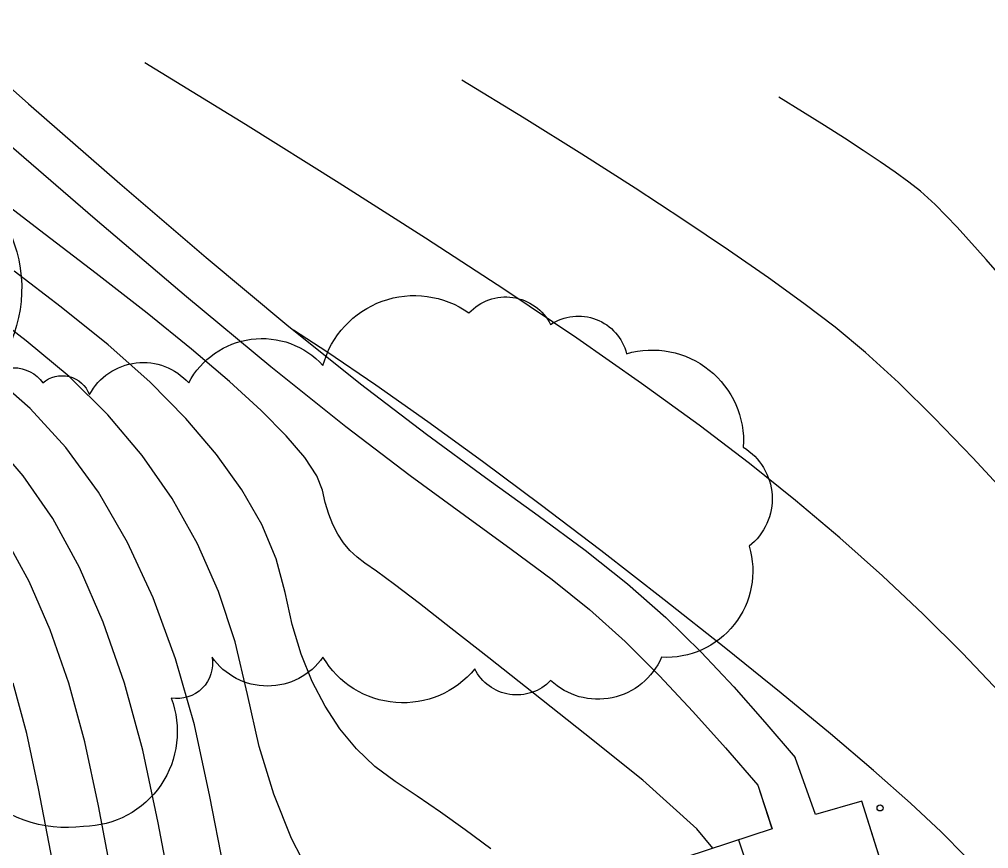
# Model space of a CAD drawing. Extents: x 351134 to 737836, y 2693212 to 3319468.
# Drawn here: x 624113 to 655725, y 2857102 to 2884143 of the extents above; entities that cross this region are included whole.
import ezdxf

# ---------------------------------------------------------------- set-up
doc = ezdxf.new("R2010")
doc.units = 0
doc.linetypes.add('0', pattern=[1, 1])
for name, color, linetype in [('00景观层', 10, 'CONTINUOUS'), ('DGX', 8, 'CONTINUOUS'), ('交通3', 1, '0'), ('原有道路', 7, 'CONTINUOUS'), ('地貌3', 4, '0'), ('房屋2', 8, '0'), ('绿化', 3, 'CONTINUOUS')]:
    doc.layers.add(name, color=color, linetype=linetype)

msp = doc.modelspace()

# ---------------------------------------------------------------- linework, layer by layer
at = {"layer": '00景观层', "color": 1, "linetype": '0'}
for points, elevation in [([(652907.9765668954, 2854463.641622401), (651594.2746889316, 2858645.742620322), (650075.5493362881, 2858218.484083978)], -8751.51477050781), ([(653272.3009792485, 2853303.833972301), (651594.2746889316, 2858645.742619845), (650075.5493362881, 2858218.484083978)], -8751.514770507809)]:
    msp.add_lwpolyline(points, dxfattribs=dict(at, elevation=elevation))
at = {"layer": '00景观层', "linetype": 'Continuous', "flags": 128}
for points, elevation in [([(648661.5405512378, 2857747.934273222), (643037.9255878925, 2855904.080724716)], -8692.951538085934), ([(648661.5405441797, 2857747.934276406), (643037.9255808396, 2855904.080727883)], -8692.951538085934), ([(647562.6627295017, 2857387.637598038), (648950.3758263588, 2853198.137178898)], -8212.116577148434), ([(647562.6627224446, 2857387.637601217), (648950.3758193138, 2853198.137182081)], -8212.116577148434)]:
    msp.add_lwpolyline(points, dxfattribs=dict(at, elevation=elevation))
at = {"layer": '00景观层', "color": 2, "linetype": '0'}
for points, elevation in [([(648661.5405441797, 2857747.934276406), (643037.9255808396, 2855904.080727883)], -8692.951538085936), ([(648661.5405442077, 2857747.934276318), (643037.925581078, 2855904.08072836)], -8692.951538085934), ([(647562.6627224446, 2857387.637601217), (648950.3758191946, 2853198.137182081)], -8212.116577148436), ([(647562.6627225638, 2857387.637601217), (648950.3758193138, 2853198.137182081)], -8212.116577148434)]:
    msp.add_lwpolyline(points, dxfattribs=dict(at, elevation=elevation))
at = {"layer": 'DGX', "color": 8, "linetype": 'Continuous'}
for points in [[(658792.9586810785, 2859059.899538262), (658368.9244669676, 2859579.277345181), (657258.6675254107, 2860894.028712273), (656092.7409379482, 2862193.19383049), (654871.1447048187, 2863476.772699833), (653593.8788256645, 2864744.765320778), (652260.9433009624, 2865997.171692848), (650872.3381301165, 2867233.99181509), (649428.0633137226, 2868455.225689411), (647928.118851304, 2869660.873314857), (646283.116817236, 2870913.108190536), (644403.6692855358, 2872274.103815079), (642289.7762560844, 2873743.860189915), (639941.4377291203, 2875322.377313614), (637358.6537042856, 2877009.65518713), (634541.4241819382, 2878805.693809509), (631489.7491618395, 2880710.493181705), (628203.6286441088, 2882724.053303242)], [(662172.3720633395, 2861753.894274827), (661165.044516921, 2862987.718231678), (659541.3330763578, 2864945.831947327), (658008.4003022909, 2866741.431544781), (656566.2461946011, 2868374.51702404), (655214.8707531691, 2869845.088385582), (653954.2739782333, 2871153.145629406), (652784.4558696747, 2872298.688755989), (651705.4164276123, 2873281.717763901), (650717.155651927, 2874102.232654095), (649701.9400014877, 2874875.051421165), (648542.0359352827, 2875714.992059708), (647237.4434530735, 2876622.054569721), (645788.1625550985, 2877596.238950729), (644194.1932412386, 2878637.545203209), (642455.5355113745, 2879745.97332716), (640572.1893657446, 2880921.523322582), (638544.154804349, 2882164.195189476)], [(665806.8393440593, 2864137.718703347), (663961.1645669937, 2866396.159118652), (661823.9986274242, 2868997.635181904), (659924.0596665144, 2871289.669259071), (658261.3476843834, 2873272.261348724), (656835.8626806736, 2874945.411451817), (655647.6046557426, 2876309.119567394), (654696.5736093521, 2877363.385696411), (653982.7695417404, 2878108.209838867), (653506.1924525499, 2878543.591993332), (653120.7631857395, 2878836.994651794), (652680.4025849104, 2879155.88030386), (652185.1106500626, 2879500.248949051), (651634.8873809576, 2879870.100587368), (651029.7327779531, 2880265.435219288), (650369.6468408108, 2880686.25284481), (649654.6295697689, 2881132.553463459), (648884.6809645891, 2881604.337075233)], [(635723.1243003607, 2853498.981527805), (635311.7806924582, 2853890.296512127), (634436.7363557816, 2854944.746148109), (633661.1136120558, 2856126.626954079), (632984.9124610424, 2857435.938929558), (632408.1329028606, 2858872.6820755), (631930.7749375105, 2860436.856391907), (631552.8385651112, 2862128.461877823), (631152.8023519516, 2863844.571421623), (630609.1448646784, 2865482.257909298), (629921.8661034107, 2867041.521341324), (629090.9660679102, 2868522.361717701), (628116.444758296, 2869924.779038906), (626998.3021745682, 2871248.773304462), (625736.5383166075, 2872494.34451437), (624331.1531846523, 2873661.492668629), (622928.9917283058, 2874738.088698864)], [(635723.1243003607, 2853498.981527805), (635311.7806924582, 2853890.296512127), (634436.7363557816, 2854944.746148109), (633661.1136120558, 2856126.626954079), (632984.9124610424, 2857435.938929558), (632408.1329028606, 2858872.6820755), (631930.7749375105, 2860436.856391907), (631552.8385651112, 2862128.461877823), (631152.8023519516, 2863844.571421623), (630609.1448646784, 2865482.257909298), (629921.8661034107, 2867041.521341324), (629090.9660679102, 2868522.361717701), (628116.444758296, 2869924.779038906), (626998.3021745682, 2871248.773304462), (625736.5383166075, 2872494.34451437), (624331.1531846523, 2873661.492668629), (622928.9917283058, 2874738.088698864)], [(635723.1243003607, 2853498.981527805), (635311.7806924582, 2853890.296512127), (634436.7363557816, 2854944.746148109), (633661.1136120558, 2856126.626954079), (632984.9124610424, 2857435.938929558), (632408.1329028606, 2858872.6820755), (631930.7749375105, 2860436.856391907), (631552.8385651112, 2862128.461877823), (631152.8023519516, 2863844.571421623), (630609.1448646784, 2865482.257909298), (629921.8661034107, 2867041.521341324), (629090.9660679102, 2868522.361717701), (628116.444758296, 2869924.779038906), (626998.3021745682, 2871248.773304462), (625736.5383166075, 2872494.34451437), (624331.1531846523, 2873661.492668629), (622928.9917283058, 2874738.088698864)], [(635723.1243003607, 2853498.981527805), (635311.7806924582, 2853890.296512127), (634436.7363557816, 2854944.746148109), (633661.1136120558, 2856126.626954079), (632984.9124610424, 2857435.938929558), (632408.1329028606, 2858872.6820755), (631930.7749375105, 2860436.856391907), (631552.8385651112, 2862128.461877823), (631152.8023519516, 2863844.571421623), (630609.1448646784, 2865482.257909298), (629921.8661034107, 2867041.521341324), (629090.9660679102, 2868522.361717701), (628116.444758296, 2869924.779038906), (626998.3021745682, 2871248.773304462), (625736.5383166075, 2872494.34451437), (624331.1531846523, 2873661.492668629), (622928.9917283058, 2874738.088698864)], [(635723.1243003607, 2853498.981527805), (635311.7806924582, 2853890.296512127), (634436.7363557816, 2854944.746148109), (633661.1136120558, 2856126.626954079), (632984.9124610424, 2857435.938929558), (632408.1329028606, 2858872.6820755), (631930.7749375105, 2860436.856391907), (631552.8385651112, 2862128.461877823), (631152.8023519516, 2863844.571421623), (630609.1448646784, 2865482.257909298), (629921.8661034107, 2867041.521341324), (629090.9660679102, 2868522.361717701), (628116.444758296, 2869924.779038906), (626998.3021745682, 2871248.773304462), (625736.5383166075, 2872494.34451437), (624331.1531846523, 2873661.492668629), (622928.9917283058, 2874738.088698864)], [(635723.1243003607, 2853498.981527805), (635311.7806924582, 2853890.296512127), (634436.7363557816, 2854944.746148109), (633661.1136120558, 2856126.626954079), (632984.9124610424, 2857435.938929558), (632408.1329028606, 2858872.6820755), (631930.7749375105, 2860436.856391907), (631552.8385651112, 2862128.461877823), (631152.8023519516, 2863844.571421623), (630609.1448646784, 2865482.257909298), (629921.8661034107, 2867041.521341324), (629090.9660679102, 2868522.361717701), (628116.444758296, 2869924.779038906), (626998.3021745682, 2871248.773304462), (625736.5383166075, 2872494.34451437), (624331.1531846523, 2873661.492668629), (622928.9917283058, 2874738.088698864)], [(635723.1243003607, 2853498.981527805), (635311.7806924582, 2853890.296512127), (634436.7363557816, 2854944.746148109), (633661.1136120558, 2856126.626954079), (632984.9124610424, 2857435.938929558), (632408.1329028606, 2858872.6820755), (631930.7749375105, 2860436.856391907), (631552.8385651112, 2862128.461877823), (631152.8023519516, 2863844.571421623), (630609.1448646784, 2865482.257909298), (629921.8661034107, 2867041.521341324), (629090.9660679102, 2868522.361717701), (628116.444758296, 2869924.779038906), (626998.3021745682, 2871248.773304462), (625736.5383166075, 2872494.34451437), (624331.1531846523, 2873661.492668629), (622928.9917283058, 2874738.088698864)], [(635723.1243003607, 2853498.981527805), (635311.7806924582, 2853890.296512127), (634436.7363557816, 2854944.746148109), (633661.1136120558, 2856126.626954079), (632984.9124610424, 2857435.938929558), (632408.1329028606, 2858872.6820755), (631930.7749375105, 2860436.856391907), (631552.8385651112, 2862128.461877823), (631152.8023519516, 2863844.571421623), (630609.1448646784, 2865482.257909298), (629921.8661034107, 2867041.521341324), (629090.9660679102, 2868522.361717701), (628116.444758296, 2869924.779038906), (626998.3021745682, 2871248.773304462), (625736.5383166075, 2872494.34451437), (624331.1531846523, 2873661.492668629), (622928.9917283058, 2874738.088698864)], [(635723.1243003607, 2853498.981527805), (635311.7806924582, 2853890.296512127), (634436.7363557816, 2854944.746148109), (633661.1136120558, 2856126.626954079), (632984.9124610424, 2857435.938929558), (632408.1329028606, 2858872.6820755), (631930.7749375105, 2860436.856391907), (631552.8385651112, 2862128.461877823), (631152.8023519516, 2863844.571421623), (630609.1448646784, 2865482.257909298), (629921.8661034107, 2867041.521341324), (629090.9660679102, 2868522.361717701), (628116.444758296, 2869924.779038906), (626998.3021745682, 2871248.773304462), (625736.5383166075, 2872494.34451437), (624331.1531846523, 2873661.492668629), (622928.9917283058, 2874738.088698864)], [(635723.1243003607, 2853498.981527805), (635311.7806924582, 2853890.296512127), (634436.7363557816, 2854944.746148109), (633661.1136120558, 2856126.626954079), (632984.9124610424, 2857435.938929558), (632408.1329028606, 2858872.6820755), (631930.7749375105, 2860436.856391907), (631552.8385651112, 2862128.461877823), (631152.8023519516, 2863844.571421623), (630609.1448646784, 2865482.257909298), (629921.8661034107, 2867041.521341324), (629090.9660679102, 2868522.361717701), (628116.444758296, 2869924.779038906), (626998.3021745682, 2871248.773304462), (625736.5383166075, 2872494.34451437), (624331.1531846523, 2873661.492668629), (622928.9917283058, 2874738.088698864)], [(635723.1243003607, 2853498.981527805), (635311.7806924582, 2853890.296512127), (634436.7363557816, 2854944.746148109), (633661.1136120558, 2856126.626954079), (632984.9124610424, 2857435.938929558), (632408.1329028606, 2858872.6820755), (631930.7749375105, 2860436.856391907), (631552.8385651112, 2862128.461877823), (631152.8023519516, 2863844.571421623), (630609.1448646784, 2865482.257909298), (629921.8661034107, 2867041.521341324), (629090.9660679102, 2868522.361717701), (628116.444758296, 2869924.779038906), (626998.3021745682, 2871248.773304462), (625736.5383166075, 2872494.34451437), (624331.1531846523, 2873661.492668629), (622928.9917283058, 2874738.088698864)], [(635723.1243003607, 2853498.981527805), (635311.7806924582, 2853890.296512127), (634436.7363557816, 2854944.746148109), (633661.1136120558, 2856126.626954079), (632984.9124610424, 2857435.938929558), (632408.1329028606, 2858872.6820755), (631930.7749375105, 2860436.856391907), (631552.8385651112, 2862128.461877823), (631152.8023519516, 2863844.571421623), (630609.1448646784, 2865482.257909298), (629921.8661034107, 2867041.521341324), (629090.9660679102, 2868522.361717701), (628116.444758296, 2869924.779038906), (626998.3021745682, 2871248.773304462), (625736.5383166075, 2872494.34451437), (624331.1531846523, 2873661.492668629), (622928.9917283058, 2874738.088698864)], [(635723.1243003607, 2853498.981527805), (635311.7806924582, 2853890.296512127), (634436.7363557816, 2854944.746148109), (633661.1136120558, 2856126.626954079), (632984.9124610424, 2857435.938929558), (632408.1329028606, 2858872.6820755), (631930.7749375105, 2860436.856391907), (631552.8385651112, 2862128.461877823), (631152.8023519516, 2863844.571421623), (630609.1448646784, 2865482.257909298), (629921.8661034107, 2867041.521341324), (629090.9660679102, 2868522.361717701), (628116.444758296, 2869924.779038906), (626998.3021745682, 2871248.773304462), (625736.5383166075, 2872494.34451437), (624331.1531846523, 2873661.492668629), (622928.9917283058, 2874738.088698864)], [(635723.1243003607, 2853498.981527805), (635311.7806924582, 2853890.296512127), (634436.7363557816, 2854944.746148109), (633661.1136120558, 2856126.626954079), (632984.9124610424, 2857435.938929558), (632408.1329028606, 2858872.6820755), (631930.7749375105, 2860436.856391907), (631552.8385651112, 2862128.461877823), (631152.8023519516, 2863844.571421623), (630609.1448646784, 2865482.257909298), (629921.8661034107, 2867041.521341324), (629090.9660679102, 2868522.361717701), (628116.444758296, 2869924.779038906), (626998.3021745682, 2871248.773304462), (625736.5383166075, 2872494.34451437), (624331.1531846523, 2873661.492668629), (622928.9917283058, 2874738.088698864)], [(635723.1243003607, 2853498.981527805), (635311.7806924582, 2853890.296512127), (634436.7363557816, 2854944.746148109), (633661.1136120558, 2856126.626954079), (632984.9124610424, 2857435.938929558), (632408.1329028606, 2858872.6820755), (631930.7749375105, 2860436.856391907), (631552.8385651112, 2862128.461877823), (631152.8023519516, 2863844.571421623), (630609.1448646784, 2865482.257909298), (629921.8661034107, 2867041.521341324), (629090.9660679102, 2868522.361717701), (628116.444758296, 2869924.779038906), (626998.3021745682, 2871248.773304462), (625736.5383166075, 2872494.34451437), (624331.1531846523, 2873661.492668629), (622928.9917283058, 2874738.088698864)], [(635723.1243003607, 2853498.981527805), (635311.7806924582, 2853890.296512127), (634436.7363557816, 2854944.746148109), (633661.1136120558, 2856126.626954079), (632984.9124610424, 2857435.938929558), (632408.1329028606, 2858872.6820755), (631930.7749375105, 2860436.856391907), (631552.8385651112, 2862128.461877823), (631152.8023519516, 2863844.571421623), (630609.1448646784, 2865482.257909298), (629921.8661034107, 2867041.521341324), (629090.9660679102, 2868522.361717701), (628116.444758296, 2869924.779038906), (626998.3021745682, 2871248.773304462), (625736.5383166075, 2872494.34451437), (624331.1531846523, 2873661.492668629), (622928.9917283058, 2874738.088698864)], [(635723.1243003607, 2853498.981527805), (635311.7806924582, 2853890.296512127), (634436.7363557816, 2854944.746148109), (633661.1136120558, 2856126.626954079), (632984.9124610424, 2857435.938929558), (632408.1329028606, 2858872.6820755), (631930.7749375105, 2860436.856391907), (631552.8385651112, 2862128.461877823), (631152.8023519516, 2863844.571421623), (630609.1448646784, 2865482.257909298), (629921.8661034107, 2867041.521341324), (629090.9660679102, 2868522.361717701), (628116.444758296, 2869924.779038906), (626998.3021745682, 2871248.773304462), (625736.5383166075, 2872494.34451437), (624331.1531846523, 2873661.492668629), (622928.9917283058, 2874738.088698864)], [(635723.1243003607, 2853498.981527805), (635311.7806924582, 2853890.296512127), (634436.7363557816, 2854944.746148109), (633661.1136120558, 2856126.626954079), (632984.9124610424, 2857435.938929558), (632408.1329028606, 2858872.6820755), (631930.7749375105, 2860436.856391907), (631552.8385651112, 2862128.461877823), (631152.8023519516, 2863844.571421623), (630609.1448646784, 2865482.257909298), (629921.8661034107, 2867041.521341324), (629090.9660679102, 2868522.361717701), (628116.444758296, 2869924.779038906), (626998.3021745682, 2871248.773304462), (625736.5383166075, 2872494.34451437), (624331.1531846523, 2873661.492668629), (622928.9917283058, 2874738.088698864)], [(635723.1243003607, 2853498.981527805), (635311.7806924582, 2853890.296512127), (634436.7363557816, 2854944.746148109), (633661.1136120558, 2856126.626954079), (632984.9124610424, 2857435.938929558), (632408.1329028606, 2858872.6820755), (631930.7749375105, 2860436.856391907), (631552.8385651112, 2862128.461877823), (631152.8023519516, 2863844.571421623), (630609.1448646784, 2865482.257909298), (629921.8661034107, 2867041.521341324), (629090.9660679102, 2868522.361717701), (628116.444758296, 2869924.779038906), (626998.3021745682, 2871248.773304462), (625736.5383166075, 2872494.34451437), (624331.1531846523, 2873661.492668629), (622928.9917283058, 2874738.088698864)], [(635694.011477828, 2853526.676825523), (635311.7806924582, 2853890.296512127), (634436.7363557816, 2854944.746148109), (633661.1136120558, 2856126.626954079), (632984.9124610424, 2857435.938929558), (632408.1329028606, 2858872.6820755), (631930.7749375105, 2860436.856391907), (631552.8385651112, 2862128.461877823), (631152.8023519516, 2863844.571421623), (630609.1448646784, 2865482.257909298), (629921.8661034107, 2867041.521341324), (629090.9660679102, 2868522.361717701), (628116.444758296, 2869924.779038906), (626998.3021745682, 2871248.773304462), (625736.5383166075, 2872494.34451437), (624331.1531846523, 2873661.492668629), (622928.9917283058, 2874738.088698864)], [(631773.1590578556, 2852201.788677216), (631617.8950402737, 2852770.225336075), (631204.0883945227, 2854503.660728931), (630774.4988508224, 2856513.327889919), (630329.126409173, 2858799.226818085), (629820.958330512, 2861135.294741631), (629202.9818760157, 2863295.468885422), (628475.1970455647, 2865279.749250412), (627637.6038392782, 2867088.135836601), (626690.2022571564, 2868720.628643513), (625632.9922991991, 2870177.227671623), (624465.9739652872, 2871457.932920933), (623189.1472556591, 2872562.744391441)], [(629843.9641773701, 2851568.229227066), (629798.2902042866, 2851807.107896805), (629465.3986728191, 2853563.740496159), (629080.5191373825, 2855607.85693264), (628643.6515978575, 2857939.457205772), (628135.5772758722, 2860316.702544212), (627537.0773935318, 2862497.754175663), (626848.1519503593, 2864482.612100124), (626068.8009468317, 2866271.27631712), (625199.0243825912, 2867863.746827126), (624238.8222578764, 2869260.023629665), (623188.1945724487, 2870460.106724739)], [(628138.8025619984, 2851008.243677616), (628031.9711060524, 2851531.923223495), (627750.6413426399, 2852951.228279114), (627433.6619300842, 2854585.533445358), (627081.0328685045, 2856434.838722229), (626692.7541577816, 2858499.144110203), (626246.9820213318, 2860584.881742954), (625721.8726824522, 2862498.483757019), (625117.4261410236, 2864239.95015192), (624433.6423971653, 2865809.280926704), (623670.5214509964, 2867206.476083279)], [(626479.392297864, 2850463.283153534), (626247.1931860447, 2851498.94234848), (625984.7484806776, 2852725.887313366), (625702.9924811125, 2854095.348662853), (625401.9251874685, 2855607.326395988), (625081.5465996265, 2857261.820512772), (624741.8567177057, 2859058.831014156), (624358.3867666721, 2860853.060941696), (623906.6679712534, 2862499.213337898)]]:
    msp.add_lwpolyline(points, dxfattribs=at)
for points, elevation in [([(646724.9039832354, 2857112.955842018), (646203.7538573742, 2857751.986605167), (644443.9601960182, 2859339.162055492), (642554.3694535494, 2860844.106711864), (640881.0543556213, 2862171.753087044), (639424.0149021149, 2863322.101181984), (638183.2510929108, 2864295.150995731), (637158.7629282475, 2865090.902528763), (636350.5504080057, 2865709.355781078), (635758.6135321856, 2866150.510752201), (635382.952300787, 2866414.367442608), (635127.2647954226, 2866604.745369911), (634895.2490979433, 2866825.4640522), (634686.9052083492, 2867076.523489475), (634502.2331264019, 2867357.923681259), (634341.2328523397, 2867669.664628029), (634203.9043861628, 2868011.746329308), (634090.2477277517, 2868384.168785572), (634000.2628771067, 2868786.931996822), (633816.4903950691, 2869263.124780655), (633421.4708424807, 2869855.835956097), (632815.2042191029, 2870565.065522671), (631997.6905251741, 2871390.813480377), (630968.9297606945, 2872333.079829216), (629728.9219253063, 2873391.864569664), (628277.6670193672, 2874567.167701244), (626615.1650429964, 2875858.989223957), (624950.9664125443, 2877131.98071146), (623494.6215450764, 2878250.793737888)], 367000), ([(646724.9039832354, 2857112.955842018), (646203.7538573742, 2857751.986605167), (644443.9601960182, 2859339.162055492), (642554.3694535494, 2860844.106711864), (640881.0543556213, 2862171.753087044), (639424.0149021149, 2863322.101181984), (638183.2510929108, 2864295.150995731), (637158.7629282475, 2865090.902528763), (636350.5504080057, 2865709.355781078), (635758.6135321856, 2866150.510752201), (635382.952300787, 2866414.367442608), (635127.2647954226, 2866604.745369911), (634895.2490979433, 2866825.4640522), (634686.9052083492, 2867076.523489475), (634502.2331264019, 2867357.923681259), (634341.2328523397, 2867669.664628029), (634203.9043861628, 2868011.746329308), (634090.2477277517, 2868384.168785572), (634000.2628771067, 2868786.931996822), (633816.4903950691, 2869263.124780655), (633421.4708424807, 2869855.835956097), (632815.2042191029, 2870565.065522671), (631997.6905251741, 2871390.813480377), (630968.9297606945, 2872333.079829216), (629728.9219253063, 2873391.864569664), (628277.6670193672, 2874567.167701244), (626615.1650429964, 2875858.989223957), (624950.9664125443, 2877131.98071146), (623494.6215450764, 2878250.793737888)], 367000), ([(646724.9039832354, 2857112.955842018), (646203.7538573742, 2857751.986605167), (644443.9601960182, 2859339.162055492), (642554.3694535494, 2860844.106711864), (640881.0543556213, 2862171.753087044), (639424.0149021149, 2863322.101181984), (638183.2510929108, 2864295.150995731), (637158.7629282475, 2865090.902528763), (636350.5504080057, 2865709.355781078), (635758.6135321856, 2866150.510752201), (635382.952300787, 2866414.367442608), (635127.2647954226, 2866604.745369911), (634895.2490979433, 2866825.4640522), (634686.9052083492, 2867076.523489475), (634502.2331264019, 2867357.923681259), (634341.2328523397, 2867669.664628029), (634203.9043861628, 2868011.746329308), (634090.2477277517, 2868384.168785572), (634000.2628771067, 2868786.931996822), (633816.4903950691, 2869263.124780655), (633421.4708424807, 2869855.835956097), (632815.2042191029, 2870565.065522671), (631997.6905251741, 2871390.813480377), (630968.9297606945, 2872333.079829216), (629728.9219253063, 2873391.864569664), (628277.6670193672, 2874567.167701244), (626615.1650429964, 2875858.989223957), (624950.9664125443, 2877131.98071146), (623494.6215450764, 2878250.793737888)], 367000), ([(646724.9039832354, 2857112.955842018), (646203.7538573742, 2857751.986605167), (644443.9601960182, 2859339.162055492), (642554.3694535494, 2860844.106711864), (640881.0543556213, 2862171.753087044), (639424.0149021149, 2863322.101181984), (638183.2510929108, 2864295.150995731), (637158.7629282475, 2865090.902528763), (636350.5504080057, 2865709.355781078), (635758.6135321856, 2866150.510752201), (635382.952300787, 2866414.367442608), (635127.2647954226, 2866604.745369911), (634895.2490979433, 2866825.4640522), (634686.9052083492, 2867076.523489475), (634502.2331264019, 2867357.923681259), (634341.2328523397, 2867669.664628029), (634203.9043861628, 2868011.746329308), (634090.2477277517, 2868384.168785572), (634000.2628771067, 2868786.931996822), (633816.4903950691, 2869263.124780655), (633421.4708424807, 2869855.835956097), (632815.2042191029, 2870565.065522671), (631997.6905251741, 2871390.813480377), (630968.9297606945, 2872333.079829216), (629728.9219253063, 2873391.864569664), (628277.6670193672, 2874567.167701244), (626615.1650429964, 2875858.989223957), (624950.9664125443, 2877131.98071146), (623494.6215450764, 2878250.793737888)], 367000), ([(646724.9039832354, 2857112.955842018), (646203.7538573742, 2857751.986605167), (644443.9601960182, 2859339.162055492), (642554.3694535494, 2860844.106711864), (640881.0543556213, 2862171.753087044), (639424.0149021149, 2863322.101181984), (638183.2510929108, 2864295.150995731), (637158.7629282475, 2865090.902528763), (636350.5504080057, 2865709.355781078), (635758.6135321856, 2866150.510752201), (635382.952300787, 2866414.367442608), (635127.2647954226, 2866604.745369911), (634895.2490979433, 2866825.4640522), (634686.9052083492, 2867076.523489475), (634502.2331264019, 2867357.923681259), (634341.2328523397, 2867669.664628029), (634203.9043861628, 2868011.746329308), (634090.2477277517, 2868384.168785572), (634000.2628771067, 2868786.931996822), (633816.4903950691, 2869263.124780655), (633421.4708424807, 2869855.835956097), (632815.2042191029, 2870565.065522671), (631997.6905251741, 2871390.813480377), (630968.9297606945, 2872333.079829216), (629728.9219253063, 2873391.864569664), (628277.6670193672, 2874567.167701244), (626615.1650429964, 2875858.989223957), (624950.9664125443, 2877131.98071146), (623494.6215450764, 2878250.793737888)], 367000), ([(646724.9039832354, 2857112.955842018), (646203.7538573742, 2857751.986605167), (644443.9601960182, 2859339.162055492), (642554.3694535494, 2860844.106711864), (640881.0543556213, 2862171.753087044), (639424.0149021149, 2863322.101181984), (638183.2510929108, 2864295.150995731), (637158.7629282475, 2865090.902528763), (636350.5504080057, 2865709.355781078), (635758.6135321856, 2866150.510752201), (635382.952300787, 2866414.367442608), (635127.2647954226, 2866604.745369911), (634895.2490979433, 2866825.4640522), (634686.9052083492, 2867076.523489475), (634502.2331264019, 2867357.923681259), (634341.2328523397, 2867669.664628029), (634203.9043861628, 2868011.746329308), (634090.2477277517, 2868384.168785572), (634000.2628771067, 2868786.931996822), (633816.4903950691, 2869263.124780655), (633421.4708424807, 2869855.835956097), (632815.2042191029, 2870565.065522671), (631997.6905251741, 2871390.813480377), (630968.9297606945, 2872333.079829216), (629728.9219253063, 2873391.864569664), (628277.6670193672, 2874567.167701244), (626615.1650429964, 2875858.989223957), (624950.9664125443, 2877131.98071146), (623494.6215450764, 2878250.793737888)], 367000), ([(646724.9039832354, 2857112.955842018), (646203.7538573742, 2857751.986605167), (644443.9601960182, 2859339.162055492), (642554.3694535494, 2860844.106711864), (640881.0543556213, 2862171.753087044), (639424.0149021149, 2863322.101181984), (638183.2510929108, 2864295.150995731), (637158.7629282475, 2865090.902528763), (636350.5504080057, 2865709.355781078), (635758.6135321856, 2866150.510752201), (635382.952300787, 2866414.367442608), (635127.2647954226, 2866604.745369911), (634895.2490979433, 2866825.4640522), (634686.9052083492, 2867076.523489475), (634502.2331264019, 2867357.923681259), (634341.2328523397, 2867669.664628029), (634203.9043861628, 2868011.746329308), (634090.2477277517, 2868384.168785572), (634000.2628771067, 2868786.931996822), (633816.4903950691, 2869263.124780655), (633421.4708424807, 2869855.835956097), (632815.2042191029, 2870565.065522671), (631997.6905251741, 2871390.813480377), (630968.9297606945, 2872333.079829216), (629728.9219253063, 2873391.864569664), (628277.6670193672, 2874567.167701244), (626615.1650429964, 2875858.989223957), (624950.9664125443, 2877131.98071146), (623494.6215450764, 2878250.793737888)], 367000), ([(646724.9039832354, 2857112.955842018), (646203.7538573742, 2857751.986605167), (644443.9601960182, 2859339.162055492), (642554.3694535494, 2860844.106711864), (640881.0543556213, 2862171.753087044), (639424.0149021149, 2863322.101181984), (638183.2510929108, 2864295.150995731), (637158.7629282475, 2865090.902528763), (636350.5504080057, 2865709.355781078), (635758.6135321856, 2866150.510752201), (635382.952300787, 2866414.367442608), (635127.2647954226, 2866604.745369911), (634895.2490979433, 2866825.4640522), (634686.9052083492, 2867076.523489475), (634502.2331264019, 2867357.923681259), (634341.2328523397, 2867669.664628029), (634203.9043861628, 2868011.746329308), (634090.2477277517, 2868384.168785572), (634000.2628771067, 2868786.931996822), (633816.4903950691, 2869263.124780655), (633421.4708424807, 2869855.835956097), (632815.2042191029, 2870565.065522671), (631997.6905251741, 2871390.813480377), (630968.9297606945, 2872333.079829216), (629728.9219253063, 2873391.864569664), (628277.6670193672, 2874567.167701244), (626615.1650429964, 2875858.989223957), (624950.9664125443, 2877131.98071146), (623494.6215450764, 2878250.793737888)], 367000), ([(646724.9039832354, 2857112.955842018), (646203.7538573742, 2857751.986605167), (644443.9601960182, 2859339.162055492), (642554.3694535494, 2860844.106711864), (640881.0543556213, 2862171.753087044), (639424.0149021149, 2863322.101181984), (638183.2510929108, 2864295.150995731), (637158.7629282475, 2865090.902528763), (636350.5504080057, 2865709.355781078), (635758.6135321856, 2866150.510752201), (635382.952300787, 2866414.367442608), (635127.2647954226, 2866604.745369911), (634895.2490979433, 2866825.4640522), (634686.9052083492, 2867076.523489475), (634502.2331264019, 2867357.923681259), (634341.2328523397, 2867669.664628029), (634203.9043861628, 2868011.746329308), (634090.2477277517, 2868384.168785572), (634000.2628771067, 2868786.931996822), (633816.4903950691, 2869263.124780655), (633421.4708424807, 2869855.835956097), (632815.2042191029, 2870565.065522671), (631997.6905251741, 2871390.813480377), (630968.9297606945, 2872333.079829216), (629728.9219253063, 2873391.864569664), (628277.6670193672, 2874567.167701244), (626615.1650429964, 2875858.989223957), (624950.9664125443, 2877131.98071146), (623494.6215450764, 2878250.793737888)], 367000), ([(646724.9039832354, 2857112.955842018), (646203.7538573742, 2857751.986605167), (644443.9601960182, 2859339.162055492), (642554.3694535494, 2860844.106711864), (640881.0543556213, 2862171.753087044), (639424.0149021149, 2863322.101181984), (638183.2510929108, 2864295.150995731), (637158.7629282475, 2865090.902528763), (636350.5504080057, 2865709.355781078), (635758.6135321856, 2866150.510752201), (635382.952300787, 2866414.367442608), (635127.2647954226, 2866604.745369911), (634895.2490979433, 2866825.4640522), (634686.9052083492, 2867076.523489475), (634502.2331264019, 2867357.923681259), (634341.2328523397, 2867669.664628029), (634203.9043861628, 2868011.746329308), (634090.2477277517, 2868384.168785572), (634000.2628771067, 2868786.931996822), (633816.4903950691, 2869263.124780655), (633421.4708424807, 2869855.835956097), (632815.2042191029, 2870565.065522671), (631997.6905251741, 2871390.813480377), (630968.9297606945, 2872333.079829216), (629728.9219253063, 2873391.864569664), (628277.6670193672, 2874567.167701244), (626615.1650429964, 2875858.989223957), (624950.9664125443, 2877131.98071146), (623494.6215450764, 2878250.793737888)], 367000), ([(646724.9039832354, 2857112.955842018), (646203.7538573742, 2857751.986605167), (644443.9601960182, 2859339.162055492), (642554.3694535494, 2860844.106711864), (640881.0543556213, 2862171.753087044), (639424.0149021149, 2863322.101181984), (638183.2510929108, 2864295.150995731), (637158.7629282475, 2865090.902528763), (636350.5504080057, 2865709.355781078), (635758.6135321856, 2866150.510752201), (635382.952300787, 2866414.367442608), (635127.2647954226, 2866604.745369911), (634895.2490979433, 2866825.4640522), (634686.9052083492, 2867076.523489475), (634502.2331264019, 2867357.923681259), (634341.2328523397, 2867669.664628029), (634203.9043861628, 2868011.746329308), (634090.2477277517, 2868384.168785572), (634000.2628771067, 2868786.931996822), (633816.4903950691, 2869263.124780655), (633421.4708424807, 2869855.835956097), (632815.2042191029, 2870565.065522671), (631997.6905251741, 2871390.813480377), (630968.9297606945, 2872333.079829216), (629728.9219253063, 2873391.864569664), (628277.6670193672, 2874567.167701244), (626615.1650429964, 2875858.989223957), (624950.9664125443, 2877131.98071146), (623494.6215450764, 2878250.793737888)], 367000), ([(646724.9039832354, 2857112.955842018), (646203.7538573742, 2857751.986605167), (644443.9601960182, 2859339.162055492), (642554.3694535494, 2860844.106711864), (640881.0543556213, 2862171.753087044), (639424.0149021149, 2863322.101181984), (638183.2510929108, 2864295.150995731), (637158.7629282475, 2865090.902528763), (636350.5504080057, 2865709.355781078), (635758.6135321856, 2866150.510752201), (635382.952300787, 2866414.367442608), (635127.2647954226, 2866604.745369911), (634895.2490979433, 2866825.4640522), (634686.9052083492, 2867076.523489475), (634502.2331264019, 2867357.923681259), (634341.2328523397, 2867669.664628029), (634203.9043861628, 2868011.746329308), (634090.2477277517, 2868384.168785572), (634000.2628771067, 2868786.931996822), (633816.4903950691, 2869263.124780655), (633421.4708424807, 2869855.835956097), (632815.2042191029, 2870565.065522671), (631997.6905251741, 2871390.813480377), (630968.9297606945, 2872333.079829216), (629728.9219253063, 2873391.864569664), (628277.6670193672, 2874567.167701244), (626615.1650429964, 2875858.989223957), (624950.9664125443, 2877131.98071146), (623494.6215450764, 2878250.793737888)], 367000), ([(646724.9039832354, 2857112.955842018), (646203.7538573742, 2857751.986605167), (644443.9601960182, 2859339.162055492), (642554.3694535494, 2860844.106711864), (640881.0543556213, 2862171.753087044), (639424.0149021149, 2863322.101181984), (638183.2510929108, 2864295.150995731), (637158.7629282475, 2865090.902528763), (636350.5504080057, 2865709.355781078), (635758.6135321856, 2866150.510752201), (635382.952300787, 2866414.367442608), (635127.2647954226, 2866604.745369911), (634895.2490979433, 2866825.4640522), (634686.9052083492, 2867076.523489475), (634502.2331264019, 2867357.923681259), (634341.2328523397, 2867669.664628029), (634203.9043861628, 2868011.746329308), (634090.2477277517, 2868384.168785572), (634000.2628771067, 2868786.931996822), (633816.4903950691, 2869263.124780655), (633421.4708424807, 2869855.835956097), (632815.2042191029, 2870565.065522671), (631997.6905251741, 2871390.813480377), (630968.9297606945, 2872333.079829216), (629728.9219253063, 2873391.864569664), (628277.6670193672, 2874567.167701244), (626615.1650429964, 2875858.989223957), (624950.9664125443, 2877131.98071146), (623494.6215450764, 2878250.793737888)], 367000), ([(646724.9039832354, 2857112.955842018), (646203.7538573742, 2857751.986605167), (644443.9601960182, 2859339.162055492), (642554.3694535494, 2860844.106711864), (640881.0543556213, 2862171.753087044), (639424.0149021149, 2863322.101181984), (638183.2510929108, 2864295.150995731), (637158.7629282475, 2865090.902528763), (636350.5504080057, 2865709.355781078), (635758.6135321856, 2866150.510752201), (635382.952300787, 2866414.367442608), (635127.2647954226, 2866604.745369911), (634895.2490979433, 2866825.4640522), (634686.9052083492, 2867076.523489475), (634502.2331264019, 2867357.923681259), (634341.2328523397, 2867669.664628029), (634203.9043861628, 2868011.746329308), (634090.2477277517, 2868384.168785572), (634000.2628771067, 2868786.931996822), (633816.4903950691, 2869263.124780655), (633421.4708424807, 2869855.835956097), (632815.2042191029, 2870565.065522671), (631997.6905251741, 2871390.813480377), (630968.9297606945, 2872333.079829216), (629728.9219253063, 2873391.864569664), (628277.6670193672, 2874567.167701244), (626615.1650429964, 2875858.989223957), (624950.9664125443, 2877131.98071146), (623494.6215450764, 2878250.793737888)], 367000), ([(646724.9039832354, 2857112.955842018), (646203.7538573742, 2857751.986605167), (644443.9601960182, 2859339.162055492), (642554.3694535494, 2860844.106711864), (640881.0543556213, 2862171.753087044), (639424.0149021149, 2863322.101181984), (638183.2510929108, 2864295.150995731), (637158.7629282475, 2865090.902528763), (636350.5504080057, 2865709.355781078), (635758.6135321856, 2866150.510752201), (635382.952300787, 2866414.367442608), (635127.2647954226, 2866604.745369911), (634895.2490979433, 2866825.4640522), (634686.9052083492, 2867076.523489475), (634502.2331264019, 2867357.923681259), (634341.2328523397, 2867669.664628029), (634203.9043861628, 2868011.746329308), (634090.2477277517, 2868384.168785572), (634000.2628771067, 2868786.931996822), (633816.4903950691, 2869263.124780655), (633421.4708424807, 2869855.835956097), (632815.2042191029, 2870565.065522671), (631997.6905251741, 2871390.813480377), (630968.9297606945, 2872333.079829216), (629728.9219253063, 2873391.864569664), (628277.6670193672, 2874567.167701244), (626615.1650429964, 2875858.989223957), (624950.9664125443, 2877131.98071146), (623494.6215450764, 2878250.793737888)], 367000), ([(646724.9039832354, 2857112.955842018), (646203.7538573742, 2857751.986605167), (644443.9601960182, 2859339.162055492), (642554.3694535494, 2860844.106711864), (640881.0543556213, 2862171.753087044), (639424.0149021149, 2863322.101181984), (638183.2510929108, 2864295.150995731), (637158.7629282475, 2865090.902528763), (636350.5504080057, 2865709.355781078), (635758.6135321856, 2866150.510752201), (635382.952300787, 2866414.367442608), (635127.2647954226, 2866604.745369911), (634895.2490979433, 2866825.4640522), (634686.9052083492, 2867076.523489475), (634502.2331264019, 2867357.923681259), (634341.2328523397, 2867669.664628029), (634203.9043861628, 2868011.746329308), (634090.2477277517, 2868384.168785572), (634000.2628771067, 2868786.931996822), (633816.4903950691, 2869263.124780655), (633421.4708424807, 2869855.835956097), (632815.2042191029, 2870565.065522671), (631997.6905251741, 2871390.813480377), (630968.9297606945, 2872333.079829216), (629728.9219253063, 2873391.864569664), (628277.6670193672, 2874567.167701244), (626615.1650429964, 2875858.989223957), (624950.9664125443, 2877131.98071146), (623494.6215450764, 2878250.793737888)], 367000), ([(639493.1936248541, 2857096.813419342), (638649.1422218084, 2857714.253055573), (637847.5166870356, 2858285.435547352), (637088.3170205355, 2858810.360894203), (636371.5432224274, 2859289.029096603), (635706.7557086945, 2859784.01170826), (635103.5148952007, 2860357.880282402), (634561.8207820654, 2861010.634818554), (634081.6733691692, 2861742.275317669), (633663.0726567507, 2862552.801778793), (633306.0186444521, 2863442.214202881), (633010.5113326311, 2864410.512588501), (632776.5507211685, 2865457.696937561), (632484.6463735104, 2866553.848101139), (632015.3078536987, 2867669.046932697), (631368.535161376, 2868803.293432236), (630544.3282965422, 2869956.587599277), (629542.6872595549, 2871128.929434299), (628363.6120500565, 2872320.318937302), (627007.1026681662, 2873530.756108284), (625473.159113884, 2874760.240946293), (623939.9790705442, 2875935.034705639)], 368000), ([(655666.5448920466, 2856056.018548117), (655572.8044167757, 2856170.836458683), (654976.001974225, 2856842.225477695), (654177.0815734863, 2857644.956116676), (653176.0432149172, 2858579.028376102), (651972.88689816, 2859644.442255497), (650567.6126233339, 2860841.197755337), (648960.220390439, 2862169.294875145), (647150.7101995945, 2863628.733615398), (645139.0820508003, 2865219.51397562), (643072.9156552553, 2866824.401981831), (641099.7907243967, 2868326.163659096), (639219.7072583437, 2869724.799007893), (637432.6652568579, 2871020.308027744), (635738.6647202969, 2872212.690718651), (634137.7056485415, 2873301.947081089), (633051.0623992682, 2874012.577117443)], 366000)]:
    msp.add_lwpolyline(points, dxfattribs=dict(at, elevation=elevation))
at = {"layer": '交通3', "color": 6, "linetype": '0'}
for points, elevation in [([(621308.2829364538, 2884142.642483711), (624412.406105876, 2881390.525578022), (627390.6374883652, 2878788.261018753), (630210.0273113251, 2876373.463309288), (632837.6258020401, 2874183.746951103), (635240.4831881523, 2872256.726446152), (637395.3986475468, 2870612.921430111), (639318.1671609879, 2869204.472083569), (641034.3326601982, 2867966.423716068), (642569.4390761852, 2866833.821640015), (643949.03034091, 2865741.711165905), (645198.7254376411, 2864636.778825283), (646344.4435585737, 2863512.276017189), (647412.1789473295, 2862373.095358849), (648427.9258481264, 2861224.129466057), (649417.678505063, 2860070.270955563)], -10061.17663574219), ([(621308.2829364538, 2884142.642483234), (624412.4061059952, 2881390.525577545), (627390.6374883652, 2878788.261018753), (630210.0273114443, 2876373.463308811), (632837.6258021593, 2874183.746950626), (635240.4831882715, 2872256.726445675), (637395.398647666, 2870612.921430111), (639318.1671611071, 2869204.472083569), (641034.3326601982, 2867966.423715591), (642569.4390763044, 2866833.821640015), (643949.0303410292, 2865741.711165905), (645198.7254378796, 2864636.778824806), (646344.4435585737, 2863512.276017189), (647412.1789474487, 2862373.095358372), (648427.9258481264, 2861224.129466057), (649417.678505063, 2860070.270955563)], -10061.17663574218), ([(623443.5148171186, 2880341.236642838), (626579.7196210623, 2877634.477699757), (629563.0632683039, 2875106.160341263), (632317.0464814901, 2872826.973457336), (634765.1699836254, 2870867.605935097), (636854.7010332346, 2869271.185495853), (638627.9730284214, 2867970.595189095), (640151.0859028101, 2866871.156896114), (641490.139590025, 2865878.192499638), (642711.2340236902, 2864897.023881435), (643871.1811254025, 2863851.51535368), (644989.6407709122, 2862739.70095396), (646076.9848246574, 2861578.157150745), (647143.5851500034, 2860383.460411549), (648199.8136116266, 2859172.187203407)], -10571.62890625), ([(623443.5148172379, 2880341.236643314), (626579.7196210623, 2877634.477699757), (629563.0632684231, 2875106.160340786), (632317.0464816093, 2872826.973457336), (634765.1699836254, 2870867.605935097), (636854.7010332346, 2869271.185495377), (638627.9730283022, 2867970.595188618), (640151.0859030485, 2866871.156896114), (641490.1395901442, 2865878.192499161), (642711.2340236902, 2864897.023881435), (643871.1811255217, 2863851.515353203), (644989.6407709122, 2862739.70095396), (646076.9848247766, 2861578.157150269), (647143.5851500034, 2860383.460411549), (648199.8136117458, 2859172.18720293)], -10571.62890625), ([(650075.5493433475, 2858218.484080791), (649417.678505063, 2860070.270955563)], -8720.157958984373), ([(650075.5493433475, 2858218.484080791), (649417.678505063, 2860070.270955563)], -8720.157958984371), ([(648199.8136116266, 2859172.187203407), (648648.1369675398, 2857789.279258251)], -8767.551757812498), ([(648199.8136117458, 2859172.18720293), (648661.5405512657, 2857747.934273136)], -8767.551757812496)]:
    msp.add_lwpolyline(points, dxfattribs=dict(at, elevation=elevation))
at = {"layer": '原有道路', "color": 2, "linetype": '0'}
for points, elevation in [([(648661.5405512657, 2857747.934273136), (643037.925588131, 2855904.080725193)], -8692.951538085934), ([(647562.6627296209, 2857387.637598038), (648950.3758263588, 2853198.137178898)], -8212.116577148434)]:
    msp.add_lwpolyline(points, dxfattribs=dict(at, elevation=elevation))
at = {"layer": '地貌3', "color": 1, "linetype": '0'}
for points, elevation in [([(652907.9765739441, 2854463.641619205), (651594.2746959925, 2858645.74261713), (650075.5493433475, 2858218.484080791)], -8751.51477050781), ([(653272.3009862936, 2853303.833969105), (651594.2746959925, 2858645.742616653), (650075.5493433475, 2858218.484080791)], -8751.514770507809)]:
    msp.add_lwpolyline(points, dxfattribs=dict(at, elevation=elevation))
msp.add_circle((652186.2476959229, 2858429.635498524, -189527.6378173828), 100.0000047497451, dxfattribs=at)
msp.add_circle((652186.2476959229, 2858429.635498524, -189527.6378173828), 100.0000047497451, dxfattribs=at)
at = {"layer": '房屋2', "color": 2, "linetype": '0'}
for points, elevation in [([(648661.5405512378, 2857747.934273222), (643037.9255878925, 2855904.080724716)], -8692.951538085936), ([(647562.6627295017, 2857387.637598038), (648950.3758262396, 2853198.137178898)], -8212.116577148436)]:
    msp.add_lwpolyline(points, dxfattribs=dict(at, elevation=elevation))
at = {"layer": '绿化', "linetype": 'Continuous', "elevation": 369000, "flags": 128}
msp.add_lwpolyline([(621448.6469916741, 2879519.668049784, -0.52056705), (622971.8564813773, 2872288.180711718, -0.52056705), (624875.8683436553, 2872288.180711718, -0.52056705), (626399.0778334776, 2871907.575646373, -0.52056705), (629635.897999231, 2872288.180712195, -0.52056705), (634015.1252821127, 2872859.086824389, -0.52056705), (638775.153312389, 2874571.808135958, -0.52056705), (641440.769919459, 2874191.203069182, -0.52056705), (643915.985340182, 2873239.691890689, -0.52056705), (647724.0090644995, 2870194.85433528, -0.52056705), (647914.4102507273, 2866959.715733023, -0.52056705), (645058.3924575488, 2863343.971073123, -0.52056705), (641440.769919459, 2862582.761932345, -0.52056705), (638965.5544984976, 2862963.366997691, -0.52056705), (634015.125282232, 2863343.971073123, -0.52056705), (630397.5027441422, 2863343.971072646, -0.52056705), (629064.6944405476, 2862011.854828807, -0.52056705), (626208.6766472498, 2857825.204056712, -0.52056705), (621639.0481780211, 2862773.063969584, -0.52056705)], format="xyb", dxfattribs=at)

doc.saveas('drawing.dxf')
